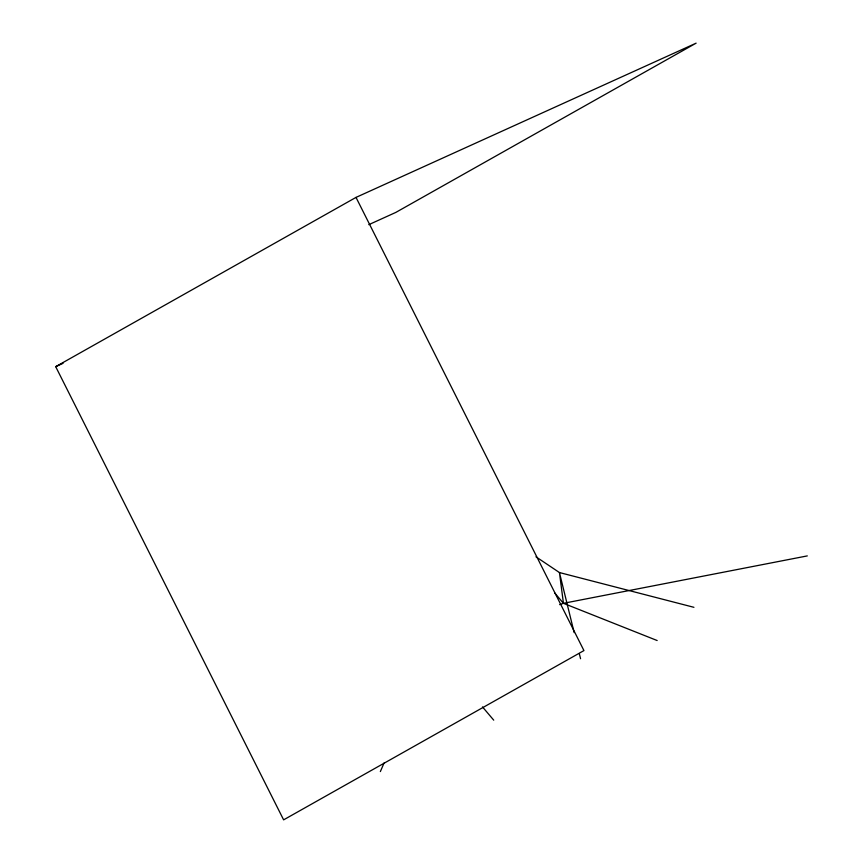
<?xml version="1.0" encoding="UTF-8"?>
<svg xmlns="http://www.w3.org/2000/svg" width="863" height="863" viewBox="0 0 863 863"><rect width="100%" height="100%" fill="white"/><g stroke="black" fill="none" stroke-linecap="round" stroke-linejoin="round"><path stroke-width="1.29" d="M380.356 771.576L384.057 762.989M356.009 197.4L583.938 650.583L283.625 819.85L55.696 366.667L356.009 197.4L696.128 43.15L395.815 212.417L368.803 224.66M55.696 366.667L63.064 363.323M559.645 604.639L563.442 603.313L807.304 555.901M693.938 607.315L559.44 572.547L535.988 556.818M554.812 593.054L563.442 603.313L657.153 640.529M482.503 706.926L493.722 720.152M574.165 632.611L559.44 572.547L563.442 603.313M579.278 653.507L580.562 658.728"/></g></svg>
